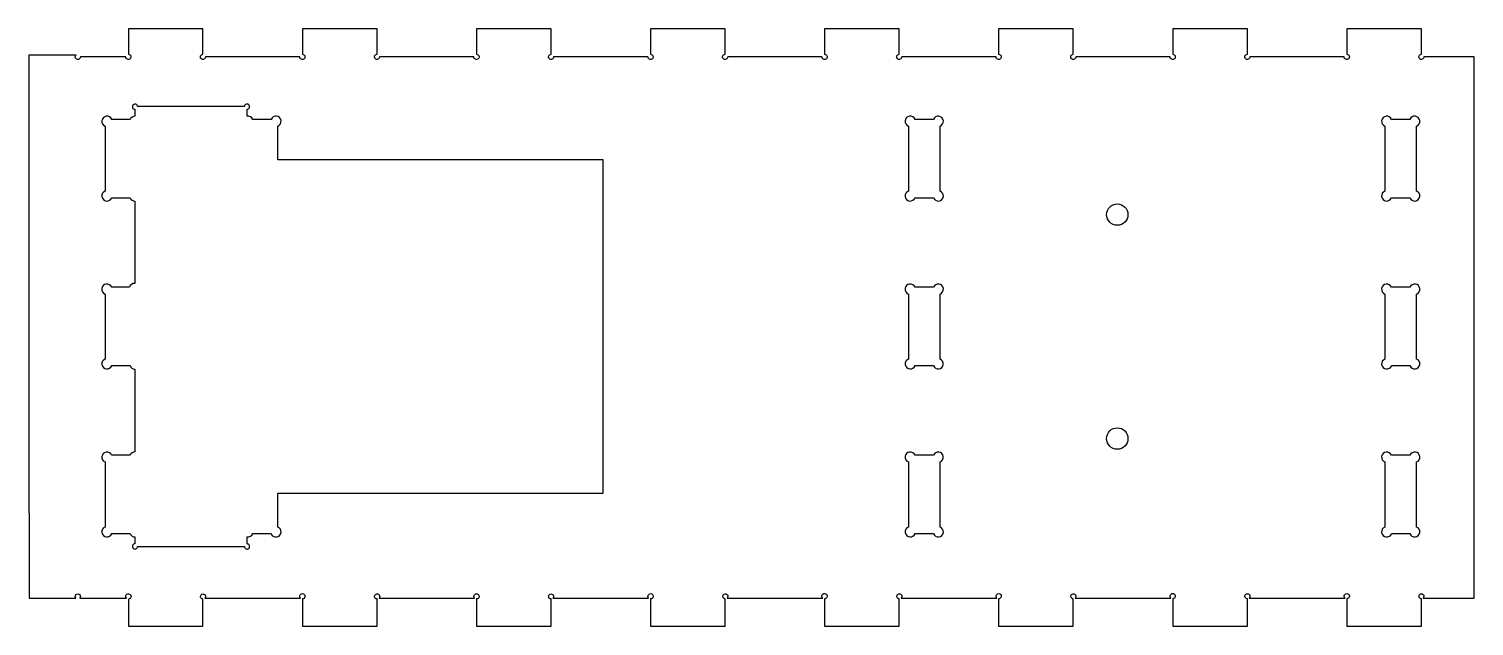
# Model space of a CAD drawing. Header units: millimetres. Extents: x -77 to 77, y -32 to 32.
import ezdxf

# ---------------------------------------------------------------- set-up
doc = ezdxf.new("R2010")
doc.units = ezdxf.units.MM
doc.layers.get('0').update_dxf_attribs({"linetype": 'CONTINUOUS'})

msp = doc.modelspace()

# ---------------------------------------------------------------- linework, layer by layer
for points in [[(72.05, 29, -2.414214), (71.78, 29.28), (71.78, 32), (63.78, 32), (63.78, 29.28, -2.414214), (63.5, 29), (53.4, 29, -2.414214), (53.13, 29.28), (53.13, 32), (45.13, 32), (45.13, 29.28, -2.414214), (44.85, 29), (34.75, 29, -2.414214), (34.48, 29.28), (34.48, 32), (26.48, 32), (26.48, 29.28, -2.414214), (26.2, 29), (16.1, 29, -2.414214), (15.83, 29.28), (15.83, 32), (7.83, 32), (7.83, 29.28, -2.414214), (7.55, 29), (-2.55, 29, -2.414214), (-2.82, 29.28), (-2.82, 32), (-10.82, 32), (-10.82, 29.28, -2.414214), (-11.1, 29), (-21.2, 29, -2.414214), (-21.47, 29.28), (-21.47, 32), (-29.47, 32), (-29.47, 29.28, -2.414214), (-29.75, 29), (-39.85, 29, -2.414214), (-40.12, 29.28), (-40.12, 32), (-48.12, 32), (-48.12, 29.28, -2.414214), (-48.4, 29), (-58.5, 29, -2.414214), (-58.77, 29.28), (-58.77, 32), (-66.77, 32), (-66.77, 29.28, -2.414214), (-67.05, 29), (-71.91, 29, -1.520304), (-72.37, 29.2), (-77.42, 29.2), (-77.42, -19.91), (-77.4, -19.91), (-77.39, -29), (-72.39, -29, -2.14772), (-71.97, -29), (-66.98, -29, -4.659373), (-66.77, -29.1), (-66.77, -32), (-58.77, -32), (-58.77, -29.1, -4.473797), (-58.56, -29), (-48.33, -29, -4.762084), (-48.12, -29.09), (-48.12, -32), (-40.12, -32), (-40.12, -29.09, -4.569424), (-39.91, -29), (-29.67, -29, -4.870957), (-29.47, -29.09), (-29.47, -32), (-21.47, -32), (-21.47, -29.09, -4.670678), (-21.27, -29), (-11.02, -29, -4.986656), (-10.82, -29.09), (-10.82, -32), (-2.82, -32), (-2.82, -29.08, -4.778159), (-2.62, -29), (7.63, -29, -5.109944), (7.83, -29.08), (7.83, -32), (15.83, -32), (15.83, -29.08, -4.892557), (16.03, -29), (26.29, -29, -5.241715), (26.48, -29.08), (26.48, -32), (34.48, -32), (34.48, -29.08, -5.014677), (34.67, -29), (44.94, -29, -5.383013), (45.13, -29.07), (45.13, -32), (53.13, -32), (53.13, -29.07, -5.145461), (53.32, -29), (63.6, -29, -5.535073), (63.78, -29.07), (63.78, -32), (71.78, -32), (71.78, -29.07, -5.28602), (71.96, -29), (77.42, -29), (77.42, 29)], [(-50.75, 17.96), (-50.75, 21.59, 1.530384), (-51.47, 22.3), (-53.44, 22.3, 0.359786), (-54.05, 22.64), (-54.05, 23.39, 2.414214), (-54.33, 23.67), (-65.79, 23.67, 2.414214), (-66.06, 23.39), (-66.06, 22.65, 0.30896), (-66.58, 22.3), (-68.55, 22.3, 1.530384), (-69.26, 21.59), (-69.26, 14.61, 1.530384), (-68.55, 13.9), (-66.58, 13.9, 0.30896), (-66.06, 13.55), (-66.06, 7.61), (-66.07, 7.61), (-66.07, 4.72, 0.372912), (-66.66, 4.31), (-68.55, 4.31, 1.530384), (-69.26, 3.59), (-69.26, -3.39, 1.539125), (-68.55, -4.09), (-66.58, -4.09, 0.311817), (-66.07, -4.45), (-66.07, -7.41), (-66.06, -7.41), (-66.06, -13.34, 0.30896), (-66.58, -13.69), (-68.56, -13.69, 1.513002), (-69.26, -14.41), (-69.26, -21.39, 1.547902), (-68.55, -22.09), (-66.58, -22.09, 0.30896), (-66.06, -22.44), (-66.06, -23.19, 2.414214), (-65.79, -23.47), (-54.33, -23.47, 2.414214), (-54.05, -23.19), (-54.05, -22.44, 0.36567), (-53.44, -22.09), (-51.47, -22.09, 1.547902), (-50.75, -21.39), (-50.75, -17.76), (-15.9, -17.76), (-15.9, 17.96)], [(20.21, 14.61), (20.21, 21.59, 1.530384), (19.5, 22.3), (17.52, 22.3, 1.530384), (16.81, 21.59), (16.81, 14.61, 1.530384), (17.52, 13.9), (19.5, 13.9, 1.530384)], [(71.26, 14.61), (71.26, 21.59, 1.530384), (70.55, 22.3), (68.57, 22.3, 1.530384), (67.86, 21.59), (67.86, 14.61, 1.530384), (68.57, 13.9), (70.55, 13.9, 1.530384)], [(20.21, -3.39), (20.21, 3.59, 1.521676), (19.5, 4.31), (17.52, 4.31, 1.521676), (16.81, 3.59), (16.81, -3.39, 1.539125), (17.53, -4.09), (19.5, -4.09, 1.539125)], [(71.26, -3.38), (71.26, 3.59, 1.521676), (70.55, 4.31), (68.57, 4.31, 1.521676), (67.86, 3.59), (67.86, -3.39, 1.539125), (68.58, -4.09), (70.55, -4.09, 1.530384)], [(20.21, -21.38), (20.21, -14.41, 1.513002), (19.5, -13.69), (17.52, -13.69, 1.513002), (16.81, -14.41), (16.81, -21.39, 1.547902), (17.53, -22.09), (19.5, -22.09, 1.530384)], [(71.26, -21.39), (71.26, -14.41, 1.513002), (70.55, -13.69), (68.57, -13.69, 1.513002), (67.86, -14.41), (67.86, -21.39, 1.547902), (68.58, -22.09), (70.54, -22.09, 1.547902)]]:
    msp.add_lwpolyline(points, format="xyb", close=True)
for centre in [(39.19, 12.1), (39.19, -11.9)]:
    msp.add_circle(centre, 1.15)

doc.saveas('drawing.dxf')
